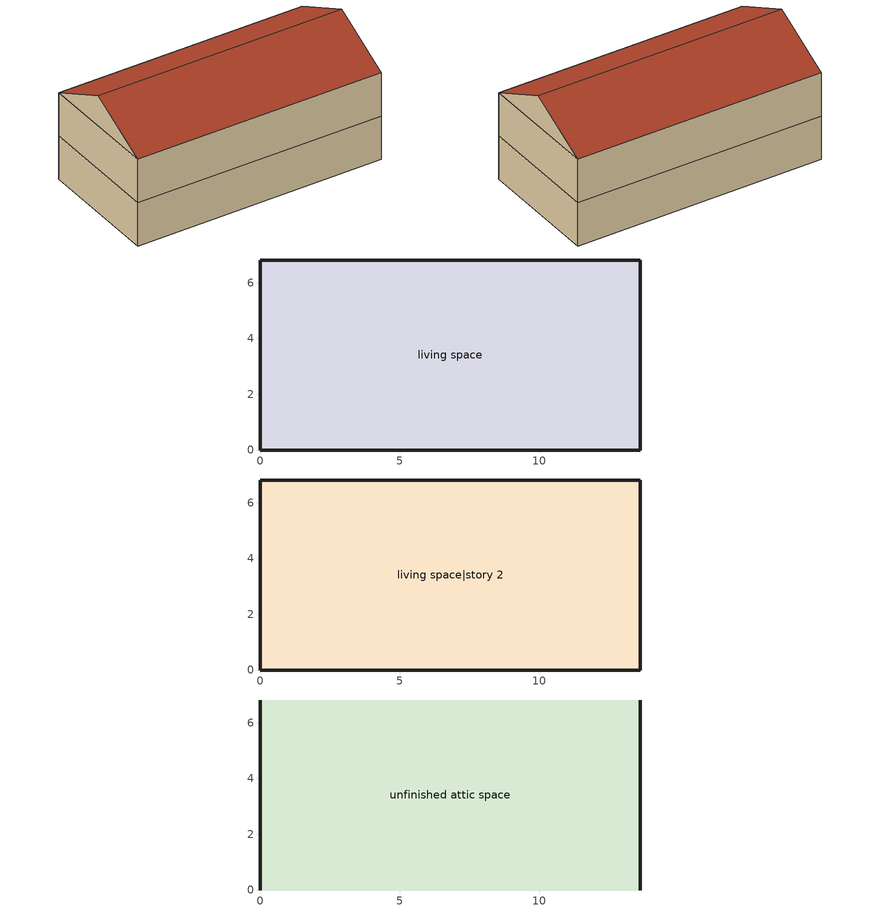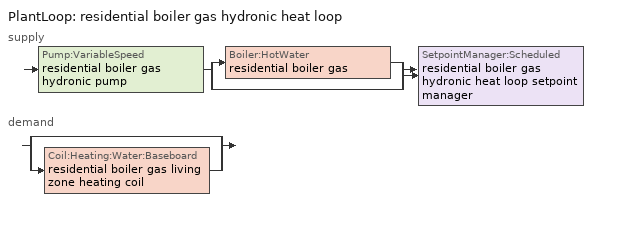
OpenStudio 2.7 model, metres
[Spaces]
living space
 floor foundation: 0,0 0,6.82 13.63,6.82 13.63,0 z0
 wall outside: 0,6.82 0,0 13.63,0 13.63,6.82 0,6.82 z0:2.44
living space|story 2
 floor to living space: 0,0 0,6.82 13.63,6.82 13.63,0 z2.44
 wall outside: 0,6.82 0,0 13.63,0 13.63,6.82 0,6.82 z2.44:4.88
unfinished attic space
 floor to living space|story 2: 0,6.82 13.63,6.82 13.63,0 0,0 z4.88
 wall outside: 0,3.41,6.58 0,6.82,4.88 0,0,4.88; 13.63,3.41,6.58 13.63,0,4.88 13.63,6.82,4.88
 roof outside: 13.63,3.41,6.58 0,3.41,6.58 0,0,4.88 13.63,0,4.88; 0,3.41,6.58 13.63,3.41,6.58 13.63,6.82,4.88 0,6.82,4.88
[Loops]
PlantLoop 'residential boiler gas hydronic heat loop'
 supply: Pump:VariableSpeed 'residential boiler gas hydronic pump' > split
  | Boiler:HotWater 'residential boiler gas'
  | bypass
  join > SetpointManager:Scheduled 'residential boiler gas hydronic heat loop setpoint manager'
 demand: split
  | bypass
  | Coil:Heating:Water:Baseboard 'residential boiler gas living zone heating coil'
[Building]
Building 1: North Axis {deg}=0; Standards Number of Stories=2; Standards Number of Above Ground Stories=2; Standards Building Type=singlefamilydetached; Standards Number of Living Units=1
[Site]
Denver Intl Ap_CO_USA: Latitude {deg}=39.83; Longitude {deg}=-104.65; Time Zone {hr}=-7; Elevation {m}=1650
[ClimateZones]
Climate Zone Institution Name 2=Building America; Climate Zone Document Year 2=0; Climate Zone Value 2=Cold
[Site:WaterMainsTemperature]
Calculation Method=Correlation; Annual Average Outdoor Air Temperature {C}=10.8753; Maximum Difference In Monthly Average Outdoor Air Temperatures {deltaC}=23.1524
[Site:GroundTemperature:Deep]
10.8753, 10.8753, 10.8753, 10.8753, 10.8753, 10.8753, 10.8753, 10.8753, 10.8753, 10.8753, 10.8753, 10.8753
[Material]
EMPD dummy: Roughness=Rough; Thickness {m}=0.001; Conductivity {W/m-K}=0.1; Density {kg/m3}=100; Specific Heat {J/kg-K}=100; Thermal Absorptance=0.9; Solar Absorptance=0.5; Visible Absorptance=0.1
[MaterialProperty:MoisturePenetrationDepth:Settings]
Material=EMPD dummy; Water Vapor Diffusion Resistance Factor=500; Moisture Equation Coefficient a=0.0069; Moisture Equation Coefficient b=0.9066; Moisture Equation Coefficient c=0.0404; Moisture Equation Coefficient d=22.1121; Surface Layer Penetration Depth {m}=0.1; Deep Layer Penetration Depth {m}=0; Coating Layer Thickness {m}=0; Coating Layer Water Vapor Diffusion Resistance Factor=0
[Construction]
EMPD dummy: EMPD dummy
[ThermalZone] Use Ideal Air Loads=No
living zone; unfinished attic zone
[Sizing:Zone] Zone Cooling Design Supply Air Temperature Input Method=SupplyAirTemperature; Zone Cooling Design Supply Air Temperature {C}=14; Zone Cooling Design Supply Air Temperature Difference {deltaC}=11.11; Zone Heating Design Supply Air Temperature Input Method=SupplyAirTemperature; Zone Heating Design Supply Air Temperature {C}=40; Zone Heating Design Supply Air Temperature Difference {deltaC}=11.11; Zone Cooling Design Supply Air Humidity Ratio {kg-H2O/kg-air}=0.0085; Zone Heating Design Supply Air Humidity Ratio {kg-H2O/kg-air}=0.008; Cooling Design Air Flow Method=DesignDay; Heating Design Air Flow Method=DesignDay; Account for Dedicated Outdoor Air System=No; Dedicated Outdoor Air System Control Strategy=NeutralSupplyAir; Dedicated Outdoor Air Low Setpoint Temperature for Design {C}=autosize; Dedicated Outdoor Air High Setpoint Temperature for Design {C}=autosize
living zone; unfinished attic zone
[Zone equipment]
living zone: residential boiler gas living zone convective water
[Space]
Name | Space Type | Thermal Zone | Building Unit
living space; living space|story 2 | Space Type 1 | living zone | unit 1
unfinished attic space | Space Type 2 | unfinished attic zone
[SpaceType]
Name | Standards Space Type
Space Type 1 | living
Space Type 2 | unfinished attic
[BuildingUnit]
unit 1: Building Unit Type=Residential
[InternalMass:Definition]
EMPD dummy unfinished attic space: Construction=EMPD dummy; Design Level Calculation Method=SurfaceArea; Surface Area {m2}=92.903
[InternalMass]
EMPD dummy unfinished attic space: Internal Mass Definition=EMPD dummy unfinished attic space; Space or SpaceType=unfinished attic space; Multiplier=1
[PlantLoop]
residential boiler gas hydronic heat loop: Fluid Type=Water; Glycol Concentration=0; Maximum Loop Temperature {C}=100; Minimum Loop Temperature {C}=0; Minimum Loop Flow Rate {m3/s}=0; Plant Loop Volume {m3}=Autocalculate; Load Distribution Scheme=Optimal
[Sizing:Plant]
residential boiler gas hydronic heat loop: Loop Type=Heating; Design Loop Exit Temperature {C}=82.2222; Loop Design Temperature Difference {deltaC}=11.1111; Sizing Option=NonCoincident; Zone Timesteps in Averaging Window=1; Coincident Sizing Factor Mode=None
[Pump:VariableSpeed]
residential boiler gas hydronic pump: Rated Pump Head {Pa}=20000; Motor Efficiency=0.9; Fraction of Motor Inefficiencies to Fluid Stream=0; Coefficient 1 of the Part Load Performance Curve=0; Coefficient 2 of the Part Load Performance Curve=1; Coefficient 3 of the Part Load Performance Curve=0; Coefficient 4 of the Part Load Performance Curve=0; Pump Control Type=Intermittent; Skin Loss Radiative Fraction=0.5; Design Power Sizing Method=PowerPerFlowPerPressure; Design Electric Power per Unit Flow Rate {W/(m3/s)}=348701.1; Design Shaft Power per Unit Flow Rate per Unit Head {W-s/m3-Pa}=1.28205; Design Minimum Flow Rate Fraction=0
[Boiler:HotWater]
residential boiler gas: Fuel Type=NaturalGas; Nominal Thermal Efficiency=0.8; Efficiency Curve Temperature Evaluation Variable=LeavingBoiler; Normalized Boiler Efficiency Curve=NonCondensingBoilerEff; Design Water Outlet Temperature {C}=82.2222; Minimum Part Load Ratio=0.99; Maximum Part Load Ratio=1; Optimum Part Load Ratio=1; Water Outlet Upper Temperature Limit {C}=99.9; Boiler Flow Mode=ConstantFlow; Parasitic Electric Load {W}=76; Sizing Factor=1
[SetpointManager:Scheduled]
residential boiler gas hydronic heat loop setpoint manager: Control Variable=Temperature; Schedule=residential boiler gas hydronic heat supply setpoint
[Coil:Heating:Water:Baseboard]
residential boiler gas living zone heating coil: Heating Design Capacity Method=HeatingDesignCapacity; Heating Design Capacity {W}=autosize; Heating Design Capacity Per Floor Area {W/m2}=0; Fraction of Autosized Heating Design Capacity=0.8; Convergence Tolerance=0.001
[ZoneHVAC:Baseboard:Convective:Water]
residential boiler gas living zone convective water: Availability Schedule=Always On Discrete; Heating Coil=residential boiler gas living zone heating coil
[Curve:Bicubic]
NonCondensingBoilerEff: Coefficient1 Constant=1.11172; Coefficient2 x=0.0786141; Coefficient3 x**2=-0.400426; Coefficient4 y=0; Coefficient5 y**2=-0.000156783; Coefficient6 x*y=0.0093846; Coefficient7 x**3=0.234258; Coefficient8 y**3=1.32927e-06; Coefficient9 x**2*y=-0.0044467; Coefficient10 x*y**2=-1.22498e-05; Minimum Value of x=0.1; Maximum Value of x=1; Minimum Value of y=20; Maximum Value of y=80
[Schedule:Constant]
Name | Value
residential boiler gas hydronic heat supply setpoint | 82.2222
Always On Discrete | 1
